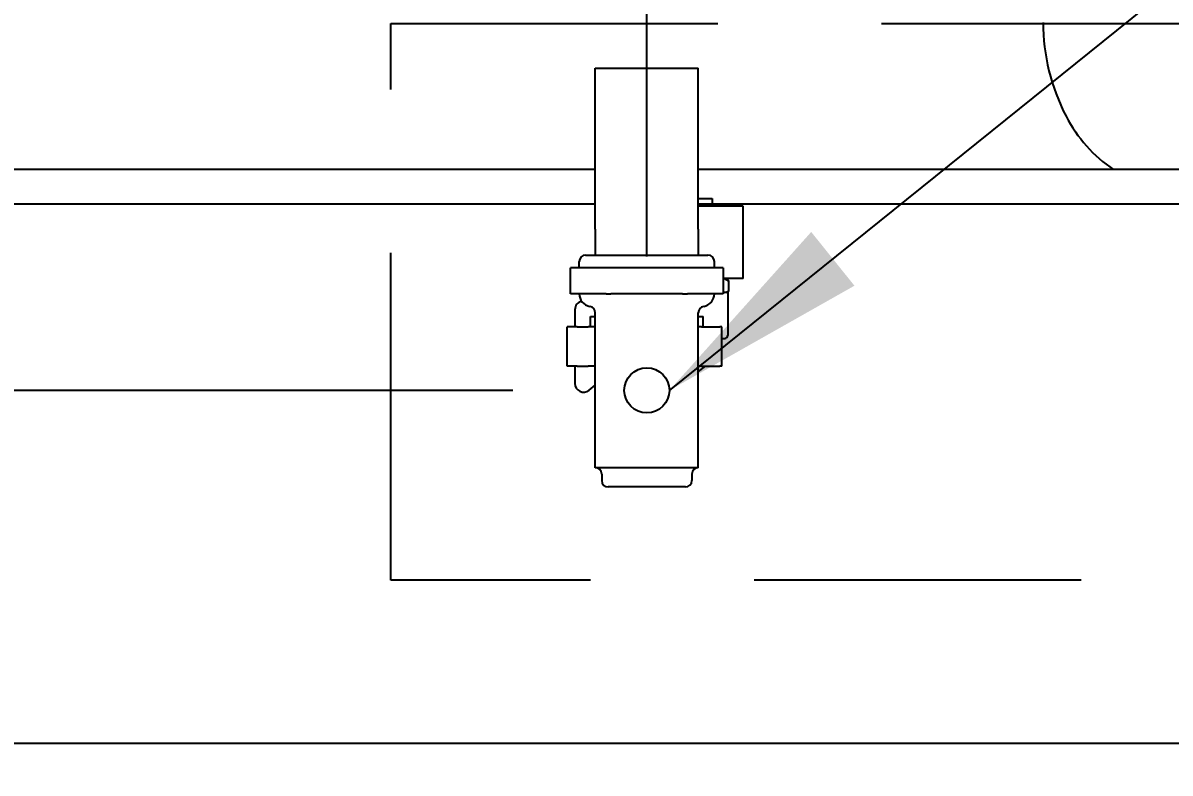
# Model space of a CAD drawing. Header units: millimetres. Extents: x 17700 to 32328, y 19251 to 29476.
# Drawn here: x 17773.06 to 17795.33, y 19585.5 to 19600.06 of the extents above; entities that cross this region are included whole.
import ezdxf

# ---------------------------------------------------------------- set-up
doc = ezdxf.new("R2010")
doc.units = ezdxf.units.MM
doc.header["$LTSCALE"] = 5
doc.linetypes.add('HIDDEN', pattern=[9.525, 6.35, -3.175])
doc.layers.add('UNIT', color=6, linetype='Continuous')
doc.layers.add('WS-NO-CONTROL', color=3, linetype='Continuous')
doc.styles.add('SUBMITTAL', font='romans.shx', dxfattribs={"width": 0.75})
doc.dimstyles.new('SUBMITTAL', dxfattribs={"dimtxt": 0.09375, "dimasz": 0.09375, "dimexe": 0.03125, "dimexo": 0.0625, "dimgap": 0.0625, "dimtad": 0, "dimdec": 4, "dimzin": 4, "dimdsep": 46, "dimlunit": 4, "dimtxsty": 'SUBMITTAL', "dimcen": 0.09375, "dimclre": 6, "dimadec": 0, "dimazin": 0, "dimtfac": 1, "dimtdec": 0, "dimtofl": 0, "dimtmove": 0, "dimatfit": 3, "dimfxl": 0, "dimfrac": 2, "dimtolj": 1, "dimtzin": 4, "dimarcsym": 0})

# ---------------------------------------------------------------- blocks, each defined once
blk = doc.blocks.new('*D75')
at = {"layer": 'WS-NO-CONTROL', "color": 6, "lineweight": -2}
for p, q in [((17749.536, 19595.795), (17749.536, 19636.925)), ((17807.686, 19595.527), (17807.686, 19636.925))]:
    blk.add_line(p, q, dxfattribs=at)
at = {"layer": 'WS-NO-CONTROL', "color": 3, "lineweight": -2}
for p, q in [((17749.536, 19634.325), (17744.986, 19634.325)), ((17803.136, 19634.325), (17754.086, 19634.325))]:
    blk.add_line(p, q, dxfattribs=at)
at = {"layer": 'WS-NO-CONTROL', "color": 3}
for points in [[(17754.086, 19635.083), (17754.086, 19633.567), (17749.536, 19634.325)], [(17803.136, 19635.083), (17803.136, 19633.567), (17807.686, 19634.325)]]:
    blk.add_solid(points, dxfattribs=at)
at = {"layer": 'WS-NO-CONTROL', "color": 3, "insert": (17727.679, 19634.325), "char_height": 4.55, "attachment_point": 5, "style": 'SUBMITTAL'}
blk.add_mtext('\\A1;4\'-10 1/8"', dxfattribs=at)
blk = doc.blocks.new('*D74')
at = {"layer": 'WS-NO-CONTROL', "color": 6, "lineweight": -2}
for p, q in [((17749.536, 19595.795), (17749.536, 19623.329)), ((17785.173, 19595.527), (17785.173, 19623.329))]:
    blk.add_line(p, q, dxfattribs=at)
at = {"layer": 'WS-NO-CONTROL', "color": 3, "lineweight": -2}
for p, q in [((17749.536, 19620.729), (17744.986, 19620.729)), ((17780.623, 19620.729), (17754.086, 19620.729))]:
    blk.add_line(p, q, dxfattribs=at)
at = {"layer": 'WS-NO-CONTROL', "color": 3}
for points in [[(17754.086, 19621.487), (17754.086, 19619.971), (17749.536, 19620.729)], [(17780.623, 19621.487), (17780.623, 19619.971), (17785.173, 19620.729)]]:
    blk.add_solid(points, dxfattribs=at)
at = {"layer": 'WS-NO-CONTROL', "color": 3, "insert": (17727.679, 19620.729), "char_height": 4.55, "attachment_point": 5, "style": 'SUBMITTAL'}
blk.add_mtext('\\A1;2\'-11 5/8"', dxfattribs=at)
blk = doc.blocks.new('*D101')
at = {"layer": 'WS-NO-CONTROL', "color": 6, "lineweight": -2}
for p, q in [((17782.573, 19592.927), (17722.936, 19592.927)), ((17752.642, 19512.543), (17722.936, 19512.543))]:
    blk.add_line(p, q, dxfattribs=at)
at = {"layer": 'WS-NO-CONTROL', "color": 3, "lineweight": -2}
for p, q in [((17725.536, 19588.377), (17725.536, 19568.335)), ((17725.536, 19517.093), (17725.536, 19537.135))]:
    blk.add_line(p, q, dxfattribs=at)
at = {"layer": 'WS-NO-CONTROL', "color": 3}
for points in [[(17724.777, 19588.377), (17726.294, 19588.377), (17725.536, 19592.927)], [(17724.777, 19517.093), (17726.294, 19517.093), (17725.536, 19512.543)]]:
    blk.add_solid(points, dxfattribs=at)
at = {"layer": 'WS-NO-CONTROL', "color": 3, "insert": (17725.536, 19552.735), "char_height": 4.55, "attachment_point": 5, "rotation": 90, "style": 'SUBMITTAL'}
blk.add_mtext('\\A1;6\'-8 3/8"', dxfattribs=at)

msp = doc.modelspace()

# ---------------------------------------------------------------- linework, layer by layer
at = {"layer": 'UNIT'}
for p, q in [((17798.2301, 19597.2113), (17766.0313, 19597.2113)), ((17826.5773, 19596.542), (17766.2809, 19596.542)), ((17770.1822, 19586.0795), (17822.676, 19586.0795))]:
    msp.add_line(p, q, dxfattribs=at)
for centre, radius, start, end in [((17796.8031, 19600.0641), 3.937, 180, 207.50184), ((17795.8253, 19599.5551), 2.8346, 207.50184, 235.77552)]:
    msp.add_arc(centre, radius, start, end, dxfattribs=at)
at = {"layer": 'WS-NO-CONTROL'}
for p, q in [((17786.1726, 19596.647), (17786.4391, 19596.647)), ((17786.4391, 19596.647), (17786.4391, 19596.503)), ((17787.045, 19596.503), (17786.1726, 19596.503)), ((17787.045, 19595.099), (17787.045, 19596.503)), ((17783.8601, 19595.302), (17783.8601, 19595.427)), ((17786.4851, 19595.302), (17786.4851, 19595.427)), ((17783.6883, 19594.802), (17783.6883, 19595.302)), ((17784.0359, 19595.302), (17783.6883, 19595.302)), ((17784.3836, 19595.302), (17784.0359, 19595.302)), ((17784.4773, 19595.302), (17784.3836, 19595.302)), ((17785.1726, 19595.302), (17784.4773, 19595.302)), ((17785.8679, 19595.302), (17785.1726, 19595.302)), ((17785.9616, 19595.302), (17785.8679, 19595.302)), ((17786.3093, 19595.302), (17785.9616, 19595.302)), ((17786.6569, 19595.302), (17786.3093, 19595.302)), ((17786.6569, 19595.302), (17786.6569, 19594.802)), ((17787.045, 19595.099), (17786.6569, 19595.099)), ((17786.6826, 19595.099), (17786.7599, 19595.0543)), ((17786.7599, 19595.0543), (17786.7599, 19594.8503)), ((17784.0359, 19594.802), (17783.6883, 19594.802)), ((17784.3836, 19594.802), (17784.0359, 19594.802)), ((17784.3836, 19594.802), (17784.4773, 19594.802)), ((17785.1726, 19594.802), (17784.4773, 19594.802)), ((17785.8679, 19594.802), (17785.1726, 19594.802)), ((17785.8679, 19594.802), (17785.9616, 19594.802)), ((17786.3093, 19594.802), (17785.9616, 19594.802)), ((17786.6569, 19594.802), (17786.3093, 19594.802)), ((17786.7451, 19594.823), (17786.6569, 19594.823)), ((17786.7126, 19594.823), (17786.7599, 19594.8503)), ((17786.7451, 19594.823), (17786.7451, 19593.993)), ((17783.7767, 19594.492), (17783.7767, 19594.159)), ((17784.1726, 19591.427), (17784.1726, 19594.4322)), ((17786.1726, 19591.427), (17786.1726, 19594.4322)), ((17784.08, 19594.359), (17784.1726, 19594.359)), ((17784.08, 19594.159), (17784.08, 19594.359)), ((17786.1726, 19594.359), (17786.2651, 19594.359)), ((17786.2651, 19594.159), (17786.2651, 19594.359)), ((17783.8177, 19594.159), (17783.6271, 19594.159)), ((17783.6271, 19593.709), (17783.6271, 19594.159)), ((17783.8177, 19594.159), (17784.031, 19594.159)), ((17784.1726, 19594.159), (17784.031, 19594.159)), ((17786.2322, 19594.159), (17786.1726, 19594.159)), ((17786.2322, 19594.159), (17786.5916, 19594.159)), ((17786.6306, 19594.159), (17786.5916, 19594.159)), ((17786.6306, 19593.709), (17786.6306, 19594.159)), ((17786.6306, 19593.933), (17786.6851, 19593.933)), ((17783.6271, 19593.395), (17783.6271, 19593.709)), ((17786.6306, 19593.395), (17786.6306, 19593.709)), ((17783.8177, 19593.395), (17783.6271, 19593.395)), ((17783.7767, 19593.395), (17783.7767, 19593.0628)), ((17783.8177, 19593.395), (17784.031, 19593.395)), ((17784.1726, 19593.395), (17784.031, 19593.395)), ((17786.2322, 19593.395), (17786.1726, 19593.395)), ((17786.305, 19593.395), (17786.1726, 19593.2916)), ((17786.2322, 19593.395), (17786.5916, 19593.395)), ((17786.6306, 19593.395), (17786.5916, 19593.395)), ((17784.0523, 19592.9295), (17784.1726, 19593.0249)), ((17786.1726, 19591.427), (17784.1726, 19591.427)), ((17784.2976, 19591.302), (17784.2976, 19591.177)), ((17786.0476, 19591.302), (17786.0476, 19591.177)), ((17785.9226, 19591.052), (17784.4226, 19591.052))]:
    msp.add_line(p, q, dxfattribs=at)
msp.add_circle((17785.1726, 19592.927), 0.4375, dxfattribs=at)
for centre, radius, start, end in [((17783.9851, 19595.427), 0.125, 90, 180), ((17786.3601, 19595.427), 0.125, 0, 90), ((17783.9467, 19594.492), 0.17, 103.72838, 180), ((17784.1101, 19594.802), 0.25, 180, 260.40593), ((17786.2351, 19594.802), 0.25, 279.59407, 0), ((17784.0476, 19594.4322), 0.125, 0, 80.40593), ((17786.2976, 19594.4322), 0.125, 99.59407, 180), ((17786.6851, 19593.993), 0.06, 270, 0), ((17783.9467, 19593.0628), 0.17, 180, 308.39097), ((17784.1726, 19591.302), 0.125, 0, 90), ((17786.1726, 19591.302), 0.125, 90, 180), ((17784.4226, 19591.177), 0.125, 180, 270), ((17785.9226, 19591.177), 0.125, 270, 0)]:
    msp.add_arc(centre, radius, start, end, dxfattribs=at)
for points, weights in [([(17786.7599, 19595.0543), (17786.7051, 19595.086), (17786.6569, 19595.0951)], [1.43522547649, 1.51226339898, 1.53584154227]), ([(17786.7599, 19594.8503), (17786.7305, 19594.8334), (17786.7035, 19594.823)], [1.46306827472, 1.50415688015, 1.53032728712])]:
    msp.add_rational_spline(points, weights, degree=2, dxfattribs=at)

# ---------------------------------------------------------------- dimensions: what is measured, and where the dimension line sits
at = {"layer": 'WS-NO-CONTROL', "color": 3}
dim = msp.add_linear_dim(base=(17725.5356, 19512.5429), p1=(17785.1726, 19592.927), p2=(17755.2416, 19512.5429), angle=90, dimstyle='SUBMITTAL', override={"dimscale": 65, "dimtxt": 0.07, "dimasz": 0.07, "dimexe": 0.04, "dimexo": 0.04, "dimgap": 0.03125, "dimdec": 3, "dimzin": 3, "dimclrd": 3, "dimclrt": 3, "dimtdec": 3, "dimtix": 1}, dxfattribs=at)
dim.commit()
dim.dimension.update_dxf_attribs({"geometry": '*D101', "text_midpoint": (17725.5356, 19552.7349)})

# ---------------------------------------------------------------- next in the draw order: wipeouts: each hides what was drawn before it
msp.add_wipeout([(17784.1726, 19599.177), (17784.1726, 19595.552), (17786.1726, 19595.552), (17786.1726, 19599.177)]).dxf.layer = 'WS-NO-CONTROL'

# ---------------------------------------------------------------- next in the draw order: linework, layer by layer
at = {"layer": 'WS-NO-CONTROL'}
for p, q in [((17784.1726, 19596.052), (17784.1726, 19599.177)), ((17784.1726, 19599.177), (17786.1726, 19599.177)), ((17786.1726, 19596.052), (17786.1726, 19599.177)), ((17784.1726, 19596.052), (17784.1726, 19595.552)), ((17786.1726, 19596.052), (17786.1726, 19595.552)), ((17783.9851, 19595.552), (17786.3601, 19595.552))]:
    msp.add_line(p, q, dxfattribs=at)
at = {"layer": 'WS-NO-CONTROL', "linetype": 'HIDDEN', "ltscale": 0.2}
msp.add_lwpolyline([(17780.2009, 19600.0476), (17812.6573, 19600.0476), (17812.6573, 19589.2423), (17780.2009, 19589.2423), (17780.2009, 19600.0476)], dxfattribs=at)

# ---------------------------------------------------------------- next in the draw order: dimensions: what is measured, and where the dimension line sits
at = {"layer": 'WS-NO-CONTROL', "color": 3}
for base, p1, picture, middle in [((17749.5356, 19634.325), (17807.6863, 19592.927), '*D75', (17727.6794, 19634.325)), ((17749.5356, 19620.729), (17785.1726, 19592.927), '*D74', (17727.6794, 19620.729))]:
    dim = msp.add_linear_dim(base=base, p1=p1, p2=(17749.5356, 19593.1954), dimstyle='SUBMITTAL', override={"dimscale": 65, "dimtxt": 0.07, "dimasz": 0.07, "dimexe": 0.04, "dimexo": 0.04, "dimgap": 0.03125, "dimdec": 3, "dimzin": 3, "dimclrd": 3, "dimclrt": 3, "dimtdec": 3, "dimtix": 1}, dxfattribs=at)
    dim.commit()
    dim.dimension.update_dxf_attribs({"geometry": picture, "text_midpoint": middle, "dimtype": 160})

# ---------------------------------------------------------------- next in the draw order: leaders
at = {"layer": 'WS-NO-CONTROL', "annotation_type": 0, "has_hookline": 1, "hookline_direction": 0, "text_width": 52.65}
msp.add_leader([(17785.6101, 19592.927), (17847.1223, 19642.3937), (17851.1949, 19642.3937)], dimstyle='SUBMITTAL', override={"dimscale": 58.18, "dimasz": 0.07, "dimgap": 0.03, "dimcen": 4.055284, "dimarcsym": 1}, dxfattribs=at)

doc.saveas('drawing.dxf')
